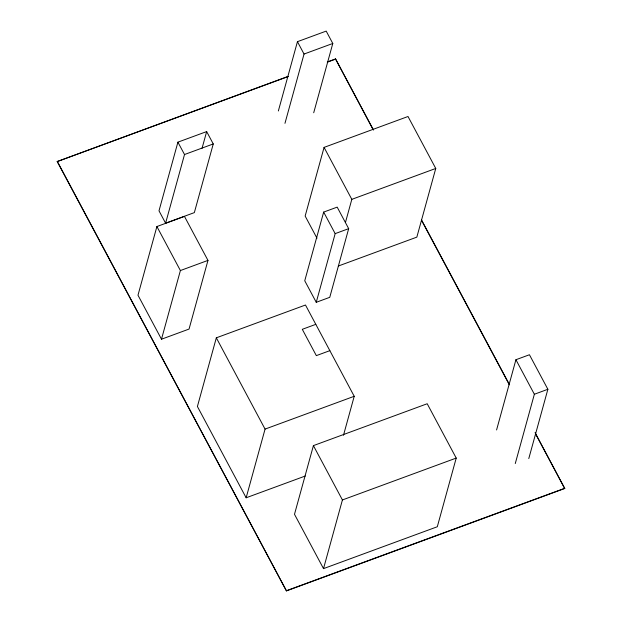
<?xml version="1.0" encoding="UTF-8"?>
<svg xmlns="http://www.w3.org/2000/svg" width="622" height="622" viewBox="0 0 622 622"><rect width="100%" height="100%" fill="white"/><g stroke="black" fill="none" stroke-linecap="round" stroke-linejoin="round"><path stroke-width="0.93" d="M535.052 432.562L564.729 488.495L286.462 590.9L57.208 161.565L288.25 76.335M177.908 142.158L158.999 210.827L165.6 223.197L194.344 212.615L213.26 143.946L206.66 131.584L177.908 142.158L184.516 154.528L165.6 223.197M156.899 226.54L137.983 295.209L161.487 339.215L189.049 329.069L207.966 260.4L184.462 216.394L156.899 226.54L180.396 270.547L161.487 339.215M202.057 148.285L206.66 131.584M278.353 110.973L297.44 41.682L326.192 31.1L332.793 43.47L313.706 112.761M343.484 435.268L354.221 396.292L305.48 305.013L216.324 337.824L197.407 406.493L246.149 497.779L305.285 476.017M284.962 123.343L304.041 54.044L297.44 41.682M372.998 129.43L335.538 58.927L327.359 61.943M338.321 266.029L416.841 237.13L435.758 168.461L408.009 116.501L324.07 147.391L305.153 216.059L316.979 238.21M323.665 212.094L304.749 280.771L316.248 302.3L329.761 297.324L348.678 228.655L337.178 207.126L323.665 212.094L335.165 233.631L316.248 302.3M246.149 497.779L265.065 429.102L216.324 337.824M345.428 222.552L351.819 199.351L324.07 147.391M313.41 445.624L294.494 514.293L323.51 568.625L437.305 526.748L456.221 458.08L427.205 403.74L313.41 445.624L342.419 499.956L323.51 568.625M286.462 590.9L57.271 161.339M496.581 429.957L515.926 359.726L529.439 354.75L547.873 389.279L528.786 458.577M515.273 463.546L534.36 394.255L515.926 359.726M304.041 54.044L332.793 43.47M57.208 161.565L288.188 76.56M327.289 62.169L335.476 59.16M184.516 154.528L213.26 143.946M351.819 199.351L435.758 168.461M180.396 270.547L207.966 260.4M335.165 233.631L348.678 228.655M315.805 324.342L302.292 329.318L316.341 355.628L329.854 350.652M265.065 429.102L354.221 396.292M534.36 394.255L547.873 389.279M342.419 499.956L456.221 458.08M286.524 590.675L564.792 488.262M335.538 58.927L373.519 130.06M421.568 220.04L509.426 384.575M421.506 220.266L509.364 384.8M535.441 433.651L564.729 488.495"/></g></svg>
